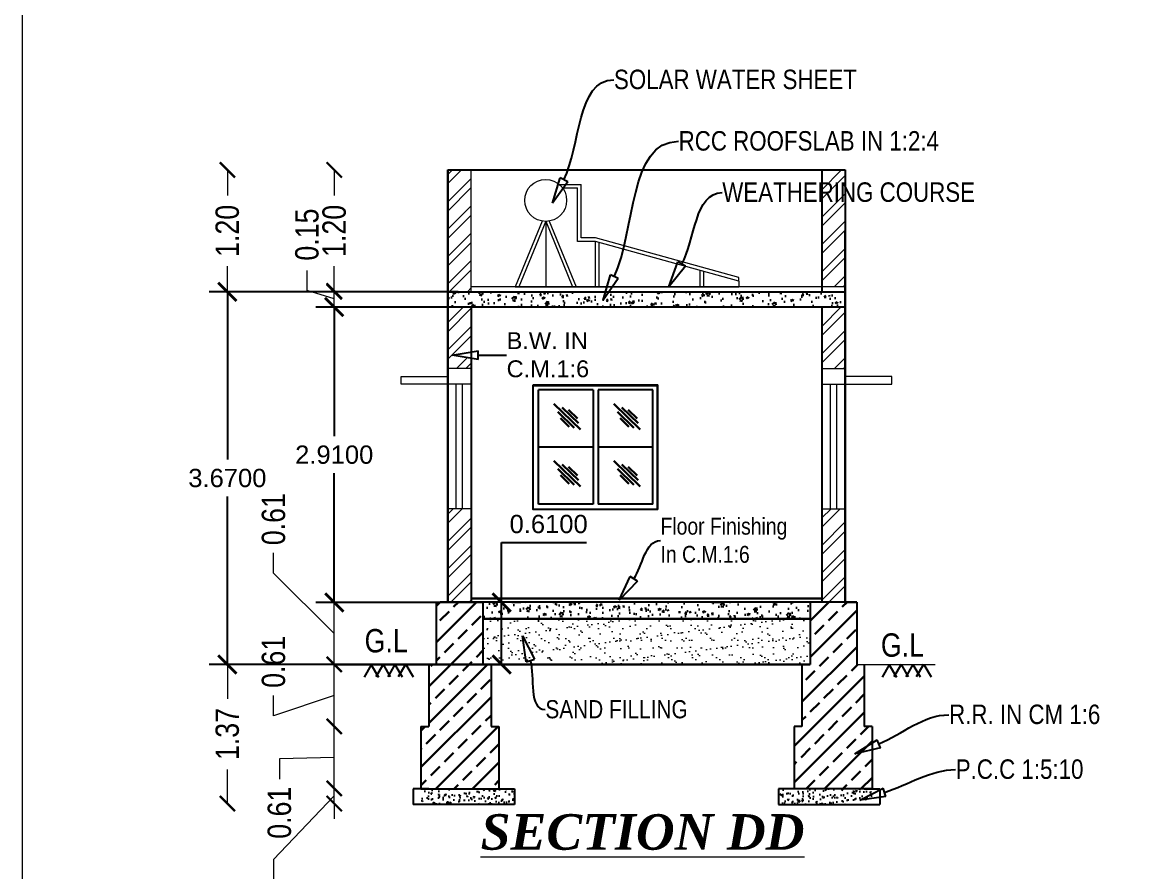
# Model space of a CAD drawing. Header units: metres. Extents: x -1559856 to -1559563, y 43807 to 43972.
# Drawn here: x -1559740.27 to -1559729.29, y 43922.35 to 43930.72 of the extents above; entities that cross this region are included whole.
import ezdxf
from ezdxf import colors
from ezdxf.entities.mleader import LeaderData, LeaderLine
from ezdxf.math import Vec2, Vec3

# ---------------------------------------------------------------- set-up
doc = ezdxf.new("R2010")
doc.units = ezdxf.units.M
doc.header["$LTSCALE"] = 750
doc.header["$MEASUREMENT"] = 0
doc.header["$PDMODE"] = 35
doc.header["$PDSIZE"] = 50
doc.linetypes.add('DOT2', pattern=[0.125, 0, -0.125])
doc.layers.get('0').update_dxf_attribs({"lineweight": 5})
doc.layers.get('Defpoints').update_dxf_attribs({"lineweight": 0})
for name, color, linetype in [('BLK_4_FLR_0_REGULAR_ROOM_1', 117, 'Continuous'), ('BLK_4_FLR_0_ROOM_1_LIGHT_VENTILATION_1', 5, 'Continuous'), ('BLK_4_HT_OF_BLDG', 5, 'Continuous'), ('BLK_4_PLINTH_HEIGHT', 7, 'Continuous'), ('Joineries', 152, 'Continuous'), ('LANDSCAPE', 54, 'Continuous'), ('walls', 40, 'Continuous')]:
    doc.layers.add(name, color=color, linetype=linetype)
doc.layers.add('wall', color=7, linetype='Continuous', lineweight=30)
doc.layers.add('Windows', color=142, linetype='Continuous', lineweight=0)
doc.styles.add('GLOBAL INFRA 1', font='ARIALNB.TTF', dxfattribs={"height": 0.3})
doc.styles.add('K', font='swissc.ttf', dxfattribs={"height": 0.25})
doc.styles.add('mani', font='swissc.ttf', dxfattribs={"height": 0.23})
doc.styles.get("Standard").update_dxf_attribs({"font": 'arial.ttf'})
doc.styles.add('sty', font='swissc.ttf', dxfattribs={"height": 10})
doc.dimstyles.new('Civil Mt', dxfattribs={"dimtxt": 0.23, "dimasz": 0.15, "dimexe": 0, "dimexo": 0, "dimgap": 0.1, "dimtad": 0, "dimzin": 0, "dimdsep": 46, "dimtxsty": 'mani', "dimblk": 'ARCHTICK', "dimcen": 0, "dimse1": 1, "dimse2": 1, "dimclrd": 253, "dimclrt": 7, "dimadec": 0, "dimazin": 3, "dimtfac": 1, "dimtofl": 0, "dimtmove": 1, "dimatfit": 3, "dimfxl": 0, "dimfrac": 2, "dimtolj": 1, "dimtzin": 0, "dimlwd": 13, "dimarcsym": 0})
doc.dimstyles.get("Standard").update_dxf_attribs({"dimtxt": 0.18, "dimasz": 0.18, "dimexe": 0.18, "dimexo": 0.0625, "dimgap": 0.09, "dimtad": 1, "dimtih": 1, "dimtoh": 1, "dimdec": 4, "dimzin": 0, "dimdsep": 46, "dimtxsty": 'Standard', "dimblk": 'ARCHTICK', "dimcen": 0.09, "dimadec": 0, "dimazin": 0, "dimtfac": 1, "dimtdec": 4, "dimtofl": 0, "dimtmove": 0, "dimatfit": 3, "dimldrblk": 'ARCHTICK', "dimfxl": 0, "dimtolj": 1, "dimtzin": 0, "dimarcsym": 0})
doc.dimstyles.new('STANDARD$0', dxfattribs={"dimtxt": 7, "dimasz": 3, "dimexe": 3, "dimexo": 1, "dimgap": 1.5, "dimtad": 1, "dimdec": 1, "dimzin": 1, "dimdsep": 46, "dimlunit": 4, "dimtxsty": 'Standard', "dimblk": 'OBLIQUE', "dimcen": 0.09375, "dimdle": 1, "dimclrd": 8, "dimclre": 8, "dimclrt": 7, "dimadec": 1, "dimazin": 0, "dimtfac": 1, "dimtdec": 1, "dimtix": 1, "dimtmove": 2, "dimatfit": 3, "dimldrblk": 'ARCHTICK', "dimfxl": 0, "dimfrac": 2, "dimtolj": 1, "dimtzin": 0, "dimarcsym": 0})

# ---------------------------------------------------------------- blocks, each defined once
blk = doc.blocks.new('_ClosedBlank')
at = {"color": 0, "linetype": 'ByBlock', "lineweight": -2}
for p, q in [((-1, 0.167), (0, 0)), ((-1, 0.167), (-1, -0.167)), ((0, 0), (-1, -0.167))]:
    blk.add_line(p, q, dxfattribs=at)
blk = doc.blocks.new('_ArchTick')
at = {"color": 0, "linetype": 'ByBlock', "const_width": 0.15}
blk.add_lwpolyline([(-0.5, -0.5), (0.5, 0.5)], dxfattribs=at)
blk = doc.blocks.new('*D436')
at = {"color": 253, "lineweight": 13}
for p, q in [((-1559737.199, 43923.175), (-1559737.199, 43923.785)), ((-1559737.199, 43923.48), (-1559737.738, 43923.467)), ((-1559737.738, 43923.467), (-1559737.738, 43923.267))]:
    blk.add_line(p, q, dxfattribs=at)
at = {"layer": 'Defpoints', "color": 0}
for p in [(-1559737.199, 43923.785), (-1559736.186, 43923.785, 4.899), (-1559736.186, 43923.175, 4.899)]:
    blk.add_point(p, dxfattribs=at)
at = {"color": 253, "lineweight": 13, "xscale": 0.15, "yscale": 0.15, "zscale": 0.15}
for p, rotation in [((-1559737.199, 43923.785), 90), ((-1559737.199, 43923.175), 270)]:
    blk.add_blockref('_ArchTick', p, dxfattribs=dict(at, rotation=rotation))
at = {"color": 7, "insert": (-1559737.738, 43922.935), "char_height": 0.23, "attachment_point": 5, "rotation": 90, "style": 'mani'}
blk.add_mtext('\\A1;0.61', dxfattribs=at)
blk = doc.blocks.new('*D437')
at = {"layer": 'BLK_4_FLR_0_REGULAR_ROOM_1', "color": 0, "lineweight": -2}
for p, q in [((-1559735.979, 43927.915), (-1559737.379, 43927.915)), ((-1559735.979, 43925.005), (-1559737.379, 43925.005))]:
    blk.add_line(p, q, dxfattribs=at)
at = {"layer": 'BLK_4_FLR_0_REGULAR_ROOM_1', "lineweight": -2}
for p, q in [((-1559737.199, 43927.915), (-1559737.199, 43926.642)), ((-1559737.199, 43925.005), (-1559737.199, 43926.278))]:
    blk.add_line(p, q, dxfattribs=at)
at = {"layer": 'Defpoints', "color": 0}
for p in [(-1559737.199, 43927.915), (-1559735.916, 43927.915, 0.194), (-1559735.916, 43925.005, 0.194)]:
    blk.add_point(p, dxfattribs=at)
at = {"layer": 'BLK_4_FLR_0_REGULAR_ROOM_1', "lineweight": -2, "xscale": 0.18, "yscale": 0.18, "zscale": 0.18}
for p, rotation in [((-1559737.199, 43927.915), 90), ((-1559737.199, 43925.005), 270)]:
    blk.add_blockref('_ArchTick', p, dxfattribs=dict(at, rotation=rotation))
at = {"layer": 'BLK_4_FLR_0_REGULAR_ROOM_1', "color": 0, "insert": (-1559737.199, 43926.46), "char_height": 0.18, "attachment_point": 5}
blk.add_mtext('\\A1;2.9100', dxfattribs=at)
blk = doc.blocks.new('*D438')
at = {"color": 253, "lineweight": 13}
for p, q in [((-1559737.199, 43923.175), (-1559737.199, 43923.325)), ((-1559737.199, 43923.025), (-1559737.199, 43923.175)), ((-1559737.199, 43923.1), (-1559737.796, 43922.475)), ((-1559737.199, 43923.025), (-1559737.199, 43922.875)), ((-1559737.796, 43922.475), (-1559737.796, 43922.275))]:
    blk.add_line(p, q, dxfattribs=at)
at = {"layer": 'Defpoints', "color": 0}
for p in [(-1559737.199, 43923.175), (-1559736.301, 43923.175, 4.899), (-1559736.301, 43923.025, 4.899)]:
    blk.add_point(p, dxfattribs=at)
at = {"color": 253, "lineweight": 13, "xscale": 0.15, "yscale": 0.15, "zscale": 0.15}
for p, rotation in [((-1559737.199, 43923.175), 270), ((-1559737.199, 43923.025), 90)]:
    blk.add_blockref('_ArchTick', p, dxfattribs=dict(at, rotation=rotation))
at = {"color": 7, "insert": (-1559737.796, 43921.923), "char_height": 0.23, "attachment_point": 5, "rotation": 90, "style": 'mani'}
blk.add_mtext('\\A1;0.15', dxfattribs=at)
blk = doc.blocks.new('*D439')
at = {"color": 253, "lineweight": 13}
for p, q in [((-1559737.199, 43923.785), (-1559737.199, 43924.395)), ((-1559737.199, 43924.09), (-1559737.796, 43923.889)), ((-1559737.796, 43923.889), (-1559737.796, 43924.089))]:
    blk.add_line(p, q, dxfattribs=at)
at = {"layer": 'Defpoints', "color": 0}
for p in [(-1559737.199, 43924.395), (-1559736.106, 43924.395, 4.899), (-1559736.106, 43923.785, 4.899)]:
    blk.add_point(p, dxfattribs=at)
at = {"color": 253, "lineweight": 13, "xscale": 0.15, "yscale": 0.15, "zscale": 0.15}
for p, rotation in [((-1559737.199, 43924.395), 90), ((-1559737.199, 43923.785), 270)]:
    blk.add_blockref('_ArchTick', p, dxfattribs=dict(at, rotation=rotation))
at = {"color": 7, "insert": (-1559737.796, 43924.421), "char_height": 0.23, "attachment_point": 5, "rotation": 90, "style": 'mani'}
blk.add_mtext('\\A1;0.61', dxfattribs=at)
blk = doc.blocks.new('*D440')
at = {"color": 253, "lineweight": 13}
for p, q in [((-1559737.796, 43925.295), (-1559737.796, 43925.495)), ((-1559737.199, 43924.7), (-1559737.796, 43925.295)), ((-1559737.199, 43924.395), (-1559737.199, 43925.005))]:
    blk.add_line(p, q, dxfattribs=at)
at = {"layer": 'Defpoints', "color": 0}
for p in [(-1559737.199, 43925.005), (-1559736.031, 43925.005, 4.899), (-1559736.031, 43924.395, 4.899)]:
    blk.add_point(p, dxfattribs=at)
at = {"color": 253, "lineweight": 13, "xscale": 0.15, "yscale": 0.15, "zscale": 0.15}
for p, rotation in [((-1559737.199, 43925.005), 90), ((-1559737.199, 43924.395), 270)]:
    blk.add_blockref('_ArchTick', p, dxfattribs=dict(at, rotation=rotation))
at = {"color": 7, "insert": (-1559737.796, 43925.826), "char_height": 0.23, "attachment_point": 5, "rotation": 90, "style": 'mani'}
blk.add_mtext('\\A1;0.61', dxfattribs=at)
blk = doc.blocks.new('*D441')
at = {"layer": 'BLK_4_HT_OF_BLDG', "color": 0, "lineweight": -2}
for p, q in [((-1559735.979, 43928.065), (-1559738.431, 43928.065)), ((-1559738.251, 43928.065), (-1559738.251, 43926.412)), ((-1559738.251, 43924.395), (-1559738.251, 43926.048)), ((-1559735.979, 43924.395), (-1559738.431, 43924.395))]:
    blk.add_line(p, q, dxfattribs=at)
at = {"layer": 'Defpoints', "color": 0}
for p in [(-1559735.916, 43928.065, 0.194), (-1559738.251, 43924.395), (-1559735.916, 43924.395, 0.194)]:
    blk.add_point(p, dxfattribs=at)
at = {"layer": 'BLK_4_HT_OF_BLDG', "color": 0, "lineweight": -2, "xscale": 0.18, "yscale": 0.18, "zscale": 0.18}
for p, rotation in [((-1559738.251, 43928.065), 90), ((-1559738.251, 43924.395), 270)]:
    blk.add_blockref('_ArchTick', p, dxfattribs=dict(at, rotation=rotation))
at = {"layer": 'BLK_4_HT_OF_BLDG', "color": 0, "insert": (-1559738.251, 43926.23), "char_height": 0.18, "attachment_point": 5}
blk.add_mtext('\\A1;3.6700', dxfattribs=at)
blk = doc.blocks.new('*D442')
at = {"color": 253, "lineweight": 13}
for p, q in [((-1559738.251, 43924.395), (-1559738.251, 43924.058)), ((-1559738.251, 43923.025), (-1559738.251, 43923.362))]:
    blk.add_line(p, q, dxfattribs=at)
at = {"layer": 'Defpoints', "color": 0}
for p in [(-1559736.204, 43924.395, 0.194), (-1559738.251, 43923.025), (-1559736.204, 43923.025, 0.194)]:
    blk.add_point(p, dxfattribs=at)
at = {"color": 253, "lineweight": 13, "xscale": 0.15, "yscale": 0.15, "zscale": 0.15}
for p, rotation in [((-1559738.251, 43924.395), 90), ((-1559738.251, 43923.025), 270)]:
    blk.add_blockref('_ArchTick', p, dxfattribs=dict(at, rotation=rotation))
at = {"color": 7, "insert": (-1559738.251, 43923.71), "char_height": 0.23, "attachment_point": 5, "rotation": 90, "style": 'mani'}
blk.add_mtext('\\A1;1.37', dxfattribs=at)
blk = doc.blocks.new('A$C25B41E73')
at = {"color": 18, "ltscale": 0.05}
for p, q in [((1.22, 2.811), (1.815, 2.811)), ((1.815, 1.348), (1.815, 2.811)), ((1.307, 2.718), (1.715, 2.718)), ((1.715, 1.248), (1.715, 2.718)), ((0.742, 1.8), (0, 0)), ((0.842, 1.8), (0.1, 0)), ((0.842, 1.8), (0.842, 0)), ((0.842, 1.8), (1.584, 0)), ((0.942, 1.8), (1.684, 0)), ((2.21, 1.248), (1.715, 1.248)), ((2.21, 1.348), (1.815, 1.348)), ((6.16, 0.25), (2.21, 1.348)), ((2.21, 0), (2.21, 1.248)), ((6.16, 0.15), (2.21, 1.248)), ((2.31, 0), (2.31, 1.22)), ((5.096, 0), (5.096, 0.446)), ((5.196, 0), (5.196, 0.418)), ((0, 0), (6.16, 0)), ((6.16, 0.15), (6.16, 0.25)), ((6.16, 0.15), (6.16, 0))]:
    blk.add_line(p, q, dxfattribs=at)
blk.add_circle((0.842, 2.376), 0.577, dxfattribs=at)
blk = doc.blocks.new('*D443')
at = {"layer": 'Defpoints', "color": 0, "ltscale": 0.2}
for p in [(-1559737.199, 43928.073), (-1559736.081, 43928.073), (-1559736.081, 43927.919)]:
    blk.add_point(p, dxfattribs=at)
at = {"layer": 'Windows', "color": 253, "lineweight": 13, "ltscale": 0.2}
for p, q in [((-1559737.467, 43928.076), (-1559737.467, 43928.276)), ((-1559737.199, 43928.073), (-1559737.199, 43928.223)), ((-1559737.199, 43927.996), (-1559737.467, 43928.076)), ((-1559737.199, 43927.919), (-1559737.199, 43928.073)), ((-1559737.199, 43927.919), (-1559737.199, 43927.769))]:
    blk.add_line(p, q, dxfattribs=at)
at = {"layer": 'Windows', "color": 253, "lineweight": 13, "ltscale": 0.2, "xscale": 0.15, "yscale": 0.15, "zscale": 0.15}
for p, rotation in [((-1559737.199, 43928.073), 270), ((-1559737.199, 43927.919), 90)]:
    blk.add_blockref('_ArchTick', p, dxfattribs=dict(at, rotation=rotation))
at = {"layer": 'Windows', "color": 7, "ltscale": 0.2, "insert": (-1559737.467, 43928.628), "char_height": 0.23, "attachment_point": 5, "rotation": 90, "style": 'mani'}
blk.add_mtext('\\A1;0.15', dxfattribs=at)
blk = doc.blocks.new('*D444')
at = {"layer": 'Defpoints', "color": 0, "ltscale": 0.2}
for p in [(-1559737.199, 43929.265), (-1559735.851, 43929.265), (-1559735.851, 43928.065)]:
    blk.add_point(p, dxfattribs=at)
at = {"layer": 'Windows', "color": 253, "lineweight": 13, "ltscale": 0.2}
for p, q in [((-1559737.199, 43929.265), (-1559737.199, 43929.013)), ((-1559737.199, 43928.065), (-1559737.199, 43928.317))]:
    blk.add_line(p, q, dxfattribs=at)
at = {"layer": 'Windows', "color": 253, "lineweight": 13, "ltscale": 0.2, "xscale": 0.15, "yscale": 0.15, "zscale": 0.15}
for p, rotation in [((-1559737.199, 43929.265), 90), ((-1559737.199, 43928.065), 270)]:
    blk.add_blockref('_ArchTick', p, dxfattribs=dict(at, rotation=rotation))
at = {"layer": 'Windows', "color": 7, "ltscale": 0.2, "insert": (-1559737.199, 43928.665), "char_height": 0.23, "attachment_point": 5, "rotation": 90, "style": 'mani'}
blk.add_mtext('\\A1;1.20', dxfattribs=at)
blk = doc.blocks.new('*D445')
at = {"layer": 'Defpoints', "color": 0, "ltscale": 0.2}
for p in [(-1559738.251, 43929.265), (-1559735.851, 43929.265), (-1559735.851, 43928.065)]:
    blk.add_point(p, dxfattribs=at)
at = {"layer": 'Windows', "color": 253, "lineweight": 13, "ltscale": 0.2}
for p, q in [((-1559738.251, 43929.265), (-1559738.251, 43929.013)), ((-1559738.251, 43928.065), (-1559738.251, 43928.317))]:
    blk.add_line(p, q, dxfattribs=at)
at = {"layer": 'Windows', "color": 253, "lineweight": 13, "ltscale": 0.2, "xscale": 0.15, "yscale": 0.15, "zscale": 0.15}
for p, rotation in [((-1559738.251, 43929.265), 90), ((-1559738.251, 43928.065), 270)]:
    blk.add_blockref('_ArchTick', p, dxfattribs=dict(at, rotation=rotation))
at = {"layer": 'Windows', "color": 7, "ltscale": 0.2, "insert": (-1559738.251, 43928.665), "char_height": 0.23, "attachment_point": 5, "rotation": 90, "style": 'mani'}
blk.add_mtext('\\A1;1.20', dxfattribs=at)
blk = doc.blocks.new('*D452')
at = {"layer": 'BLK_4_PLINTH_HEIGHT', "color": 0, "lineweight": -2, "ltscale": 400}
for p, q in [((-1559735.552, 43925.005), (-1559735.552, 43925.595)), ((-1559735.552, 43925.595), (-1559734.715, 43925.595)), ((-1559735.552, 43924.395), (-1559735.552, 43925.005))]:
    blk.add_line(p, q, dxfattribs=at)
at = {"layer": 'BLK_4_PLINTH_HEIGHT', "color": 0, "linetype": 'DOT2', "lineweight": -2, "ltscale": 400}
for p, q in [((-1559733.386, 43925.005), (-1559735.732, 43925.005)), ((-1559733.386, 43924.395), (-1559735.732, 43924.395))]:
    blk.add_line(p, q, dxfattribs=at)
at = {"layer": 'Defpoints', "color": 0, "ltscale": 400}
for p in [(-1559735.552, 43925.005), (-1559733.324, 43925.005, 4.899), (-1559733.324, 43924.395, 4.899)]:
    blk.add_point(p, dxfattribs=at)
at = {"layer": 'BLK_4_PLINTH_HEIGHT', "color": 0, "lineweight": -2, "ltscale": 400, "xscale": 0.18, "yscale": 0.18, "zscale": 0.18}
for p, rotation in [((-1559735.552, 43925.005), 90), ((-1559735.552, 43924.395), 270)]:
    blk.add_blockref('_ArchTick', p, dxfattribs=dict(at, rotation=rotation))
at = {"layer": 'BLK_4_PLINTH_HEIGHT', "color": 0, "ltscale": 400, "insert": (-1559735.089, 43925.777), "char_height": 0.18, "attachment_point": 5}
blk.add_mtext('\\A1;0.6100', dxfattribs=at)

msp = doc.modelspace()

# ---------------------------------------------------------------- hatches: boundary and pattern name
h = msp.add_hatch()
h.set_pattern_fill('ANSI32', scale=0.02, style=0)
h.set_pattern_definition([(45, (-1548445.33981, 44021.22186), (-0.1347038418, 0.1347038418), []), (45, (-1548445.25, 44021.22186), (-0.1347038418, 0.1347038418), [])])
h.paths.add_polyline_path([(-1559735.85089, 43929.26507), (-1559736.08089, 43929.26507), (-1559736.08089, 43928.06507), (-1559735.85089, 43928.06507)])
h = msp.add_hatch()
h.set_pattern_fill('ANSI32', scale=0.02, style=0)
h.set_pattern_definition([(45, (-1548305.73342, 43774.92603), (-0.1347038418, 0.1347038418), []), (45, (-1548305.64362, 43774.92603), (-0.1347038418, 0.1347038418), [])])
h.paths.add_polyline_path([(-1559735.85089, 43925.92858), (-1559736.08089, 43925.92858), (-1559736.08089, 43925.00858), (-1559735.85089, 43925.00858)])
h.paths.add_polyline_path([(-1559735.85089, 43927.91507), (-1559736.08089, 43927.91507), (-1559736.08089, 43927.3096), (-1559735.85089, 43927.3096), (-1559735.85089, 43927.41039), (-1559736.0395, 43927.44182), (-1559735.85089, 43927.47326)])
h.paths.add_polyline_path([(-1559730.0313, 43929.21507), (-1559729.98089, 43929.21507), (-1559729.98089, 43929.22507)])
h = msp.add_hatch()
h.set_pattern_fill('ANSI32', scale=0.02, style=0)
h.set_pattern_definition([(45, (-1549995.91623, 43832.71325), (-0.134703842, 0.134703842), []), (45, (-1549995.82643, 43832.71325), (-0.134703842, 0.134703842), [])])
h.paths.add_polyline_path([(-1559732.17089, 43929.26507), (-1559732.40089, 43929.26507), (-1559732.40089, 43928.11507), (-1559732.17089, 43928.11507)])
h.paths.add_polyline_path([(-1559732.17089, 43927.91507), (-1559732.40089, 43927.91507), (-1559732.40089, 43927.30953), (-1559732.17089, 43927.30953)])
h.paths.add_polyline_path([(-1559732.17089, 43925.92851), (-1559732.40089, 43925.92851), (-1559732.40089, 43925.00858), (-1559732.17089, 43925.00858)])
h.paths.add_polyline_path([(-1559733.4314, 43928.83784), (-1559731.05262, 43928.83784), (-1559731.05262, 43929.23922), (-1559733.4314, 43929.23922)], flags=9)
h = msp.add_hatch()
h.set_pattern_fill('AR-SAND', scale=0.003, style=0)
h.set_pattern_definition([(37.5, (-1547813.88298, 43481.60152), (-0.0048000939, 0.1468239712), [0, -0.115824, 0, -0.12954, 0, -0.123825]), (7.5, (-1547813.88298, 43481.60152), (0.134856985, 0.2150475302), [0, -0.062484, 0, -0.104394, 0, -0.040005]), (327.5, (-1547813.97671, 43481.60152), (0.2372977111, 0.0004311554), [0, -0.0381, 0, -0.13716, 0, -0.17907]), (317.5, (-1547813.9767, 43481.60152), (0.2290669357, 0.066878797), [0, -0.01905, 0, -0.089916, 0, -0.10287])])
h.paths.add_polyline_path([(-1559732.51619, 43924.39524), (-1559732.51619, 43924.8433), (-1559735.73559, 43924.8433), (-1559735.73559, 43924.39545)])
at = {"layer": 'LANDSCAPE'}
h = msp.add_hatch(dxfattribs=at)
h.set_pattern_fill('AR-CONC', scale=0.000766667, style=0)
h.set_pattern_definition([(50, (-1559750.43559, 43894.2441), (0.1396749, -0.01221997), [0.014605, -0.160655]), (355, (-1559750.43559, 43894.2441), (-0.0270195, 0.14647676), [0.011684, -0.128524]), (100.451, (-1559750.42395, 43894.24309), (0.1126559, 0.1342561), [0.01241233, -0.13653566]), (46.1842, (-1559750.43559, 43894.28305), (0.2078273, -0.03223245), [0.0219075, -0.2409825]), (96.6356, (-1559750.41827, 43894.28037), (0.1820099, 0.1896929), [0.0186185, -0.2048035]), (351.184, (-1559750.43559, 43894.28305), (0.1820102, 0.1896926), [0.017526, -0.192786]), (21, (-1559750.41611, 43894.27332), (0.11623807, -0.07840356), [0.014605, -0.160655]), (326, (-1559750.41611, 43894.27332), (0.04738155, 0.1412108), [0.011684, -0.128524]), (71.4514, (-1559750.40643, 43894.26678), (0.1636193, 0.0628075), [0.01241233, -0.13653566]), (37.5, (-1559750.43559, 43894.244105), (0.00236793, 0.06482553), [0, -0.12696613, 0, -0.13047133, 0, -0.12901083]), (7.5, (-1559750.43559, 43894.244105), (0.0512284, 0.0768051), [0, -0.07438813, 0, -0.12404513, 0, -0.04917017]), (327.5, (-1559750.479013, 43894.244105), (0.10395279, -0.00439204), [0, -0.04868333, 0, -0.151892, 0, -0.201549]), (317.5, (-1559750.49849, 43894.244105), (0.1135657, 0.01949364), [0, -0.06328833, 0, -0.10087186, 0, -0.143129])])
h.paths.add_polyline_path([(-1559735.42622, 43923.17048), (-1559735.57955, 43923.17048), (-1559736.19289, 43923.17048), (-1559736.34622, 43923.17048), (-1559736.34622, 43923.01715), (-1559735.42622, 43923.01715)])
h = msp.add_hatch(dxfattribs=at)
h.set_pattern_fill('AR-CONC', scale=0.000766667, style=0)
h.set_pattern_definition([(50, (-1559750.92159, 43894.2441), (0.1396749, -0.01221997), [0.014605, -0.160655]), (355, (-1559750.92159, 43894.2441), (-0.0270195, 0.14647676), [0.011684, -0.128524]), (100.451, (-1559750.90995, 43894.24309), (0.1126559, 0.1342561), [0.01241233, -0.13653566]), (46.1842, (-1559750.92159, 43894.28305), (0.2078273, -0.03223245), [0.0219075, -0.2409825]), (96.6356, (-1559750.90427, 43894.28037), (0.1820099, 0.1896929), [0.0186185, -0.2048035]), (351.184, (-1559750.92159, 43894.28305), (0.1820102, 0.1896926), [0.017526, -0.192786]), (21, (-1559750.90211, 43894.27332), (0.11623807, -0.07840356), [0.014605, -0.160655]), (326, (-1559750.90211, 43894.27332), (0.04738155, 0.1412108), [0.011684, -0.128524]), (71.4514, (-1559750.89243, 43894.26678), (0.1636193, 0.0628075), [0.01241233, -0.13653566]), (37.5, (-1559750.92159, 43894.244105), (0.00236793, 0.06482553), [0, -0.12696613, 0, -0.13047133, 0, -0.12901083]), (7.5, (-1559750.92159, 43894.244105), (0.0512284, 0.0768051), [0, -0.07438813, 0, -0.12404513, 0, -0.04917017]), (327.5, (-1559750.965013, 43894.244105), (0.10395279, -0.00439204), [0, -0.04868333, 0, -0.151892, 0, -0.201549]), (317.5, (-1559750.98449, 43894.244105), (0.1135657, 0.01949364), [0, -0.06328833, 0, -0.10087186, 0, -0.143129])])
h.paths.add_polyline_path([(-1559732.82556, 43923.17048), (-1559732.67223, 43923.17048), (-1559732.05889, 43923.17048), (-1559731.90556, 43923.17048), (-1559731.90556, 43923.01715), (-1559732.82556, 43923.01715)])
at = {"layer": 'wall', "ltscale": 0.25}
h = msp.add_hatch(dxfattribs=at)
h.set_pattern_fill('AR-CONC', scale=0.0012, style=0)
h.set_pattern_definition([(50, (-1548445.33981, 44021.22186), (0.2186216028, -0.0191269026), [0.02286, -0.25146]), (355, (-1548445.33981, 44021.22186), (-0.0422921057, 0.2292682143), [0.018288, -0.201168701]), (100.4514447, (-1548445.3216, 44021.22027), (0.1763294965, 0.2101413023), [0.0194280106, -0.2137082935]), (46.1842, (-1548445.3398, 44021.28282), (0.325294849, -0.0504507935), [0.03429, -0.37719]), (96.6355576, (-1548445.3127, 44021.27862), (0.284884961, 0.2969113495), [0.029142028, -0.32056273]), (351.184151, (-1548445.3398, 44021.28282), (0.284884961, 0.29691135), [0.02743196, -0.301751678]), (21, (-1548445.30933, 44021.26758), (0.1819372695, -0.1227182378), [0.02286, -0.25146]), (326, (-1548445.30933, 44021.26758), (0.074162434, 0.2210255593), [0.018288, -0.201168]), (71.451445, (-1548445.29417, 44021.25736), (0.256099703, 0.0983073227), [0.0194280106, -0.213707925]), (37.5, (-1548445.33981, 44021.221865), (0.0037063239, 0.10146604665), [0, -0.1987296, 0, -0.204216, 0, -0.20193]), (7.5, (-1548445.33981, 44021.22186), (0.080183595, 0.1202166898), [0, -0.1164336, 0, -0.1941576, 0, -0.076962]), (327.5, (-1548445.40778, 44021.221865), (0.1627087142, -0.0068744928), [0, -0.0762, 0, -0.237744, 0, -0.315468]), (317.5, (-1548445.43826, 44021.22186), (0.1777550177, 0.0305117892), [0, -0.09906, 0, -0.1578864, 0, -0.224028])])
h.paths.add_polyline_path([(-1559732.17089, 43927.91507), (-1559732.17089, 43928.06507), (-1559732.30531, 43928.06507), (-1559732.36268, 43927.98262), (-1559732.33918, 43928.06507), (-1559736.08089, 43928.06507), (-1559736.08089, 43927.91507)])
h = msp.add_hatch(dxfattribs=at)
h.set_pattern_fill('ANSI33', scale=0.04, style=0)
h.set_pattern_definition([(45, (-1546348.6627, 42642.7153), (-0.1796051224, 0.1796051224), []), (45, (-1546348.4831, 42642.7153), (-0.1796051224, 0.1796051224), [0.127, -0.0635])])
h.paths.add_polyline_path([(-1559736.26955, 43923.78382), (-1559736.34622, 43923.78382), (-1559736.34622, 43923.17048), (-1559735.57955, 43923.17048), (-1559735.57955, 43923.78382), (-1559735.65622, 43923.78382), (-1559735.65622, 43924.39518), (-1559735.73559, 43924.39518), (-1559735.73559, 43925.00851), (-1559736.19559, 43925.00851), (-1559736.19559, 43924.39518), (-1559736.26955, 43924.39518)])
h = msp.add_hatch(dxfattribs=at)
h.set_pattern_fill('AR-CONC', scale=0.0012, style=0)
h.set_pattern_definition([(50, (-1547813.88298, 43481.60152), (0.2186216028, -0.0191269026), [0.02286, -0.25146]), (355, (-1547813.88298, 43481.60152), (-0.0422921057, 0.2292682143), [0.018288, -0.201168701]), (100.4514447, (-1547813.86476, 43481.59992), (0.1763294965, 0.2101413023), [0.0194280106, -0.2137082935]), (46.1842, (-1547813.88298, 43481.66248), (0.325294849, -0.0504507935), [0.03429, -0.37719]), (96.6355576, (-1547813.85587, 43481.65827), (0.284884961, 0.2969113495), [0.029142028, -0.32056273]), (351.1841512, (-1547813.88298, 43481.66248), (0.284884961, 0.2969113495), [0.0274319605, -0.301751678]), (21, (-1547813.8525, 43481.64724), (0.1819372695, -0.1227182378), [0.02286, -0.25146]), (326, (-1547813.8525, 43481.64724), (0.074162434, 0.2210255593), [0.018288, -0.201168]), (71.451445, (-1547813.83734, 43481.637), (0.256099703, 0.0983073227), [0.0194280106, -0.213707925]), (37.5, (-1547813.88298, 43481.601516), (0.0037063239, 0.10146604665), [0, -0.1987296, 0, -0.204216, 0, -0.20193]), (7.5, (-1547813.88298, 43481.60152), (0.080183595, 0.1202166898), [0, -0.1164336, 0, -0.1941576, 0, -0.076962]), (327.5, (-1547813.95095, 43481.60152), (0.1627087142, -0.0068744928), [0, -0.0762, 0, -0.237744, 0, -0.315468]), (317.5, (-1547813.98143, 43481.60152), (0.1777550177, 0.0305117892), [0, -0.09906, 0, -0.1578864, 0, -0.224028])])
h.paths.add_polyline_path([(-1559732.51619, 43924.8433), (-1559732.51619, 43925.00785), (-1559735.73559, 43925.00785), (-1559735.73559, 43924.8433)])
h = msp.add_hatch(dxfattribs=at)
h.set_pattern_fill('ANSI33', scale=0.04, style=0)
h.set_pattern_definition([(45, (-1546349.1487, 42642.7153), (-0.1796051224, 0.1796051224), []), (45, (-1546348.9691, 42642.7153), (-0.1796051224, 0.1796051224), [0.127, -0.0635])])
h.paths.add_polyline_path([(-1559731.98223, 43923.78382), (-1559731.90556, 43923.78382), (-1559731.90556, 43923.17048), (-1559732.67223, 43923.17048), (-1559732.67223, 43923.78382), (-1559732.59556, 43923.78382), (-1559732.59556, 43924.39518), (-1559732.51619, 43924.39518), (-1559732.51619, 43925.00851), (-1559732.05619, 43925.00851), (-1559732.05619, 43924.39518), (-1559731.98223, 43924.39518)])

# ---------------------------------------------------------------- linework, layer by layer
at = {"color": 7, "ltscale": 0.2}
for p, q in [((-1559735.85089, 43927.3096), (-1559736.08089, 43927.3096)), ((-1559732.40089, 43927.30953), (-1559732.17089, 43927.30953)), ((-1559736.54089, 43927.23191), (-1559736.08089, 43927.23191)), ((-1559736.54089, 43927.15524), (-1559736.54089, 43927.23191)), ((-1559731.71089, 43927.23184), (-1559732.17089, 43927.23184)), ((-1559731.71089, 43927.15518), (-1559731.71089, 43927.23184)), ((-1559736.08089, 43927.15524), (-1559736.54089, 43927.15524)), ((-1559735.85089, 43927.15524), (-1559736.08089, 43927.15524)), ((-1559735.99998, 43925.92858), (-1559735.99998, 43927.15524)), ((-1559735.93738, 43925.92858), (-1559735.93738, 43927.15524)), ((-1559732.40089, 43927.15518), (-1559732.17089, 43927.15518)), ((-1559732.3144, 43925.92851), (-1559732.3144, 43927.15518)), ((-1559732.2518, 43925.92851), (-1559732.2518, 43927.15518)), ((-1559732.17089, 43927.15518), (-1559731.71089, 43927.15518)), ((-1559735.85089, 43925.92858), (-1559736.08089, 43925.92858)), ((-1559732.40089, 43925.92851), (-1559732.17089, 43925.92851))]:
    msp.add_line(p, q, dxfattribs=at)
at = {"color": 7, "ltscale": 0.2, "elevation": -138700.08236}
msp.add_lwpolyline([(-1559740.26906, 43906.23501), (-1559729.05951, 43906.23501), (-1559729.05951, 43935.32041), (-1559740.26906, 43935.32041)], close=True, dxfattribs=at)
at = {"layer": 'BLK_4_FLR_0_ROOM_1_LIGHT_VENTILATION_1', "color": 4}
msp.add_lwpolyline([(-1559735.2398, 43927.14235), (-1559734.0198, 43927.14235), (-1559734.0198, 43925.92235), (-1559735.2398, 43925.92235)], close=True, dxfattribs=at)
msp.add_lwpolyline([(-1559735.2398, 43927.14235), (-1559734.0198, 43927.14235), (-1559734.0198, 43925.92235), (-1559735.2398, 43925.92235)], close=True, dxfattribs=at)
msp.add_lwpolyline([(-1559735.2398, 43927.14235), (-1559734.0198, 43927.14235), (-1559734.0198, 43925.92235), (-1559735.2398, 43925.92235)], close=True, dxfattribs=at)
at = {"layer": 'Joineries', "color": 7}
for p, q in [((-1559735.2398, 43925.92235), (-1559735.2398, 43927.14902)), ((-1559735.2398, 43927.14902), (-1559734.01313, 43927.14902)), ((-1559734.65202, 43927.09791), (-1559735.18869, 43927.09791)), ((-1559735.18869, 43925.97346), (-1559735.18869, 43927.09791)), ((-1559734.65202, 43927.09791), (-1559734.65202, 43925.97346)), ((-1559734.06424, 43927.09791), (-1559734.60091, 43927.09791)), ((-1559734.60091, 43927.09791), (-1559734.60091, 43925.97346)), ((-1559734.06424, 43925.97346), (-1559734.06424, 43927.09791)), ((-1559734.01313, 43925.92235), (-1559734.01313, 43927.14902)), ((-1559734.65202, 43926.53569), (-1559735.18869, 43926.53569)), ((-1559734.06424, 43926.53569), (-1559734.60091, 43926.53569)), ((-1559734.01313, 43925.92235), (-1559735.2398, 43925.92235)), ((-1559734.65202, 43925.97346), (-1559735.18869, 43925.97346)), ((-1559734.06424, 43925.97346), (-1559734.60091, 43925.97346))]:
    msp.add_line(p, q, dxfattribs=at)
at = {"layer": 'LANDSCAPE', "color": 7}
for p, q in [((-1559736.19559, 43925.00851), (-1559736.19559, 43924.39518)), ((-1559735.73559, 43925.00851), (-1559735.73559, 43924.39518)), ((-1559732.51619, 43925.00851), (-1559732.51619, 43924.39518)), ((-1559732.05619, 43925.00858), (-1559732.05619, 43924.39509)), ((-1559736.83483, 43924.39185), (-1559736.90568, 43924.26913)), ((-1559736.83483, 43924.39185), (-1559736.76397, 43924.26913)), ((-1559736.7192, 43924.39525), (-1559736.79005, 43924.27252)), ((-1559736.7192, 43924.39525), (-1559736.64834, 43924.27252)), ((-1559736.60181, 43924.39525), (-1559736.67267, 43924.27252)), ((-1559736.60181, 43924.39525), (-1559736.53096, 43924.27252)), ((-1559736.49839, 43924.39525), (-1559736.56924, 43924.27252)), ((-1559736.49472, 43924.39525), (-1559736.42386, 43924.27252)), ((-1559736.26955, 43924.39518), (-1559736.26955, 43923.78382)), ((-1559735.6297, 43924.39518), (-1559735.73559, 43924.39518)), ((-1559735.65622, 43924.39518), (-1559735.65622, 43923.78382)), ((-1559732.62208, 43924.39518), (-1559732.51619, 43924.39518)), ((-1559732.59556, 43924.39518), (-1559732.59556, 43923.78382)), ((-1559731.98223, 43924.39518), (-1559731.98223, 43923.78382)), ((-1559731.73648, 43924.39185), (-1559731.80733, 43924.26913)), ((-1559731.73648, 43924.39185), (-1559731.66562, 43924.26913)), ((-1559731.62085, 43924.39525), (-1559731.6917, 43924.27252)), ((-1559731.62085, 43924.39525), (-1559731.54999, 43924.27252)), ((-1559731.50346, 43924.39525), (-1559731.57432, 43924.27252)), ((-1559731.50346, 43924.39525), (-1559731.43261, 43924.27252)), ((-1559731.40004, 43924.39525), (-1559731.47089, 43924.27252)), ((-1559731.39637, 43924.39525), (-1559731.32551, 43924.27252)), ((-1559736.34622, 43923.78382), (-1559736.34622, 43923.17048)), ((-1559736.34622, 43923.78382), (-1559736.26955, 43923.78382)), ((-1559735.65622, 43923.78382), (-1559735.57955, 43923.78382)), ((-1559735.57955, 43923.78382), (-1559735.57955, 43923.17048)), ((-1559732.67223, 43923.78382), (-1559732.67223, 43923.17048)), ((-1559732.59556, 43923.78382), (-1559732.67223, 43923.78382)), ((-1559731.90556, 43923.78382), (-1559731.98223, 43923.78382)), ((-1559731.90556, 43923.78382), (-1559731.90556, 43923.17048)), ((-1559736.42289, 43923.17048), (-1559736.42289, 43923.01715)), ((-1559736.26955, 43923.17048), (-1559736.42289, 43923.17048)), ((-1559736.34622, 43923.17048), (-1559735.42622, 43923.17048)), ((-1559735.42622, 43923.17048), (-1559735.42622, 43923.01715)), ((-1559732.82556, 43923.17048), (-1559732.82556, 43923.01715)), ((-1559731.90556, 43923.17048), (-1559732.82556, 43923.17048)), ((-1559731.98223, 43923.17048), (-1559731.82889, 43923.17048)), ((-1559731.82889, 43923.17048), (-1559731.82889, 43923.01715)), ((-1559735.42622, 43923.01715), (-1559736.42289, 43923.01715)), ((-1559732.82556, 43923.01715), (-1559731.82889, 43923.01715))]:
    msp.add_line(p, q, dxfattribs=at)
at = {"layer": 'wall', "color": 7, "ltscale": 0.25}
for p, q in [((-1559736.08089, 43925.00858), (-1559736.08089, 43929.26507)), ((-1559732.17089, 43925.00858), (-1559732.17089, 43928.65858))]:
    msp.add_line(p, q, dxfattribs=at)
at = {"layer": 'wall', "color": 7}
for p, q in [((-1559736.08089, 43928.07336), (-1559736.08089, 43925.00858)), ((-1559735.03666, 43926.96203), (-1559734.7759, 43926.70926)), ((-1559734.83878, 43926.72648), (-1559734.99805, 43926.88368)), ((-1559734.79506, 43926.77158), (-1559734.95715, 43926.92588)), ((-1559734.80454, 43926.81869), (-1559734.89345, 43926.9023)), ((-1559734.44888, 43926.96203), (-1559734.18812, 43926.70926)), ((-1559734.251, 43926.72648), (-1559734.41028, 43926.88368)), ((-1559734.20729, 43926.77158), (-1559734.36937, 43926.92588)), ((-1559734.21676, 43926.81869), (-1559734.30568, 43926.9023)), ((-1559734.88616, 43926.73449), (-1559734.9725, 43926.82076)), ((-1559734.29838, 43926.73449), (-1559734.38473, 43926.82076)), ((-1559735.03666, 43926.39981), (-1559734.7759, 43926.14704)), ((-1559734.83878, 43926.16426), (-1559734.99805, 43926.32146)), ((-1559734.79506, 43926.20936), (-1559734.95715, 43926.36366)), ((-1559734.80454, 43926.25647), (-1559734.89345, 43926.34008)), ((-1559734.44888, 43926.39981), (-1559734.18812, 43926.14704)), ((-1559734.251, 43926.16426), (-1559734.41028, 43926.32146)), ((-1559734.20729, 43926.20936), (-1559734.36937, 43926.36366)), ((-1559734.21676, 43926.25647), (-1559734.30568, 43926.34008)), ((-1559734.88616, 43926.17226), (-1559734.9725, 43926.25853)), ((-1559734.29838, 43926.17226), (-1559734.38473, 43926.25853)), ((-1559735.85089, 43925.04592), (-1559732.40089, 43925.04592)), ((-1559735.45086, 43925.00858), (-1559735.36186, 43925.00858)), ((-1559735.37089, 43925.00858), (-1559735.36186, 43925.00858)), ((-1559732.18086, 43925.00858), (-1559732.05619, 43925.00858)), ((-1559732.10089, 43925.00858), (-1559732.09186, 43925.00858)), ((-1559732.51619, 43924.84303), (-1559735.73559, 43924.84303)), ((-1559737.19864, 43924.39507), (-1559736.26955, 43924.39508)), ((-1559737.19864, 43924.39507), (-1559732.51619, 43924.39507)), ((-1559736.40559, 43924.3952), (-1559732.51619, 43924.39526))]:
    msp.add_line(p, q, dxfattribs=at)
at = {"layer": 'walls', "color": 7}
for p, q in [((-1559736.08089, 43929.26507, 4.89857), (-1559732.17089, 43929.26507, 4.89857)), ((-1559732.40089, 43929.265), (-1559732.40089, 43928.065)), ((-1559732.17089, 43929.26507), (-1559732.17089, 43927.30444)), ((-1559736.08089, 43928.06507, 4.89857), (-1559732.17089, 43928.06507, 4.89857)), ((-1559736.08089, 43927.91858), (-1559736.08089, 43927.30444)), ((-1559736.08089, 43927.91507, 4.89857), (-1559732.17089, 43927.91507, 4.89857)), ((-1559735.85089, 43927.91507), (-1559735.85089, 43925.00851)), ((-1559732.40089, 43927.915), (-1559732.40089, 43925.00851)), ((-1559736.08089, 43927.30444), (-1559736.08089, 43925.00851)), ((-1559732.17089, 43927.30444), (-1559732.17089, 43925.00851))]:
    msp.add_line(p, q, dxfattribs=at)
at = {"layer": 'walls', "color": 7, "ltscale": 0.25}
for p, q in [((-1559736.19559, 43925.00851), (-1559736.15668, 43925.00851)), ((-1559732.15248, 43925.00858), (-1559736.15661, 43925.00858)), ((-1559736.08089, 43925.00851), (-1559735.73559, 43925.00851))]:
    msp.add_line(p, q, dxfattribs=at)
at = {"layer": 'Windows', "color": 7, "ltscale": 0.2}
for p, q in [((-1559735.85089, 43928.06507), (-1559735.85089, 43929.26507)), ((-1559732.17089, 43928.11507, 4.51067), (-1559735.85089, 43928.11507, 4.51067)), ((-1559732.05619, 43924.39509), (-1559731.28456, 43924.39509))]:
    msp.add_line(p, q, dxfattribs=at)

# ---------------------------------------------------------------- block references
at = {"color": 7, "xscale": 0.3576959922245784, "yscale": 0.3576959922245784, "zscale": 0.3576959922245784}
msp.add_blockref('A$C25B41E73', (-1559735.41929, 43928.115, 4.51067), dxfattribs=at)

# ---------------------------------------------------------------- texts
at = {"color": 0, "style": 'K'}
for p in [(-1559736.90033, 43924.51395), (-1559731.81896, 43924.47139)]:
    msp.add_text('G.L', height=0.229872, dxfattribs=at).set_placement(p)
at = {"color": 7, "insert": (-1559732.57131, 43922.92084, 0.1944), "char_height": 0.35, "width": 6.8507282, "attachment_point": 3, "style": 'GLOBAL INFRA 1'}
msp.add_mtext('\\A1;{\\fTimes New Roman|b1|i1|c0|p18;\\LSECTION DD}', dxfattribs=at)

# ---------------------------------------------------------------- dimensions: what is measured, and where the dimension line sits
at = {"color": 7}
for base, p1, p2, picture, middle in [((-1559737.19864, 43925.00507), (-1559736.03129, 43924.39507, 4.89857), (-1559736.03129, 43925.00507, 4.89857), '*D440', (-1559737.79607, 43925.5946)), ((-1559737.19864, 43924.39507), (-1559736.10629, 43923.78507, 4.89857), (-1559736.10629, 43924.39507, 4.89857), '*D439', (-1559737.79607, 43924.18909)), ((-1559737.19864, 43923.78507), (-1559736.18629, 43923.17507, 4.89857), (-1559736.18629, 43923.78507, 4.89857), '*D436', (-1559737.73773, 43923.16666)), ((-1559737.19864, 43923.17507), (-1559736.30129, 43923.02507, 4.89857), (-1559736.30129, 43923.17507, 4.89857), '*D438', (-1559737.79607, 43922.17499))]:
    dim = msp.add_linear_dim(base=base, p1=p1, p2=p2, angle=90, dimstyle='Civil Mt', dxfattribs=at)
    dim.commit()
    dim.dimension.update_dxf_attribs({"geometry": picture, "text_midpoint": middle, "dimtype": 160})
dim = msp.add_aligned_dim(p1=(-1559736.2042, 43924.39507, 4.89857), p2=(-1559736.2042, 43923.02507, 4.89857), distance=-2.04686, dimstyle='Civil Mt', dxfattribs=at)
dim.commit()
dim.dimension.update_dxf_attribs({"geometry": '*D442', "text_midpoint": (-1559738.25106, 43923.71007, 4.70417)})
at = {"layer": 'BLK_4_FLR_0_REGULAR_ROOM_1', "color": 4}
dim = msp.add_linear_dim(base=(-1559737.19864, 43927.91507, 4.70417), p1=(-1559735.91629, 43925.00507, 4.89857), p2=(-1559735.91629, 43927.91507, 4.89857), angle=90, dimstyle='STANDARD$0', override={"dimtxt": 0.18, "dimasz": 0.18, "dimexe": 0.18, "dimexo": 0.0625, "dimgap": 0.09, "dimtih": 1, "dimtoh": 1, "dimdec": 4, "dimzin": 0, "dimlunit": 2, "dimpost": '', "dimblk": 'ArchTick', "dimcen": 0.09, "dimdle": 0, "dimclrd": 256, "dimclre": 0, "dimclrt": 0, "dimadec": 0, "dimtdec": 4, "dimtix": 0, "dimtofl": 0, "dimtmove": 0, "dimfrac": 0}, dxfattribs=at)
dim.commit()
dim.dimension.update_dxf_attribs({"geometry": '*D437', "text_midpoint": (-1559737.19864, 43926.46007, 4.70417)})
at = {"layer": 'BLK_4_HT_OF_BLDG'}
dim = msp.add_linear_dim(base=(-1559738.25106, 43924.39507, 4.70417), p1=(-1559735.91629, 43928.06507, 4.89857), p2=(-1559735.91629, 43924.39507, 4.89857), angle=90, dimstyle='STANDARD$0', override={"dimtxt": 0.18, "dimasz": 0.18, "dimexe": 0.18, "dimexo": 0.0625, "dimgap": 0.09, "dimtih": 1, "dimtoh": 1, "dimdec": 4, "dimzin": 0, "dimlunit": 2, "dimpost": '', "dimblk": 'ArchTick', "dimcen": 0.09, "dimdle": 0, "dimclrd": 0, "dimclre": 0, "dimclrt": 0, "dimadec": 0, "dimtdec": 4, "dimtix": 0, "dimtofl": 0, "dimtmove": 0, "dimfrac": 0}, dxfattribs=at)
dim.commit()
dim.dimension.update_dxf_attribs({"geometry": '*D441', "text_midpoint": (-1559738.25106, 43926.23007, 4.70417)})
at = {"layer": 'BLK_4_PLINTH_HEIGHT', "ltscale": 400}
dim = msp.add_linear_dim(base=(-1559735.55199, 43925.00507), p1=(-1559733.32389, 43924.39507, 4.89857), p2=(-1559733.32389, 43925.00507, 4.89857), angle=90, dimstyle='Standard', override={"dimfxl": 0}, dxfattribs=at)
dim.commit()
dim.dimension.update_dxf_attribs({"geometry": '*D452', "text_midpoint": (-1559735.08867, 43925.5946), "dimtype": 160})
at = {"layer": 'Windows', "color": 7, "ltscale": 0.2}
for p1, p2, distance, picture, middle in [((-1559735.85089, 43928.06507), (-1559735.85089, 43929.26507), 2.40017, '*D445', (-1559738.25106, 43928.66507)), ((-1559735.85089, 43928.06507), (-1559735.85089, 43929.26507), 1.34775, '*D444', (-1559737.19864, 43928.66507)), ((-1559736.08089, 43927.91858), (-1559736.08089, 43928.07336), 1.11775, '*D443', (-1559737.4667, 43928.37639))]:
    dim = msp.add_aligned_dim(p1=p1, p2=p2, distance=distance, dimstyle='Civil Mt', dxfattribs=at)
    dim.commit()
    dim.dimension.update_dxf_attribs({"geometry": picture, "text_midpoint": middle})

# ---------------------------------------------------------------- leaders
at = {"color": 7}
ml = msp.add_multileader_mtext('Standard', dxfattribs=at)
ml.set_content('{\\C256;\\c0;SOLAR WATER SHEET}', color=4, style='sty')
ml.set_leader_properties(color=18)
ml.set_arrow_properties(name='CLOSEDBLANK')
ml.build(insert=Vec2(0, 0))
ml.multileader.update_dxf_attribs({"leader_type": 2, "text_left_attachment_type": 2, "text_right_attachment_type": 2, "dogleg_length": 0.0092, "arrow_head_size": 0.25556})
ctx = ml.context
ctx.base_point, ctx.char_height, ctx.arrow_head_size, ctx.landing_gap_size, ctx.plane_origin = Vec3(-1559734.4476, 43930.15166, 4.51067), 0.1916667, 0.25556, 0.0016, Vec3(-1559735.72657, 43927.77603, 4.51067)
ctx.left_attachment, ctx.right_attachment = 2, 2
notes = []
notes.append((ctx, [(0, (1, 1, 0), (-1559734.4568, 43930.15166, 4.51067), (1, 0), 0.0092, [(0, [(-1559735.05242, 43928.93846, 4.51067)], 0, [])])]))
ctx.mtext.insert, ctx.mtext.flow_direction = Vec3(-1559734.446, 43930.2521, 4.51067), 5
ml = msp.add_multileader_mtext('Standard', dxfattribs=at)
ml.set_content('{\\C256;\\c0;RCC ROOFSLAB IN 1:2:4}', color=4, style='sty')
ml.set_leader_properties(color=18)
ml.set_arrow_properties(name='CLOSEDBLANK')
ml.build(insert=Vec2(0, 0))
ml.multileader.update_dxf_attribs({"leader_type": 2, "text_left_attachment_type": 2, "text_right_attachment_type": 2, "dogleg_length": 0.0092, "arrow_head_size": 0.25556})
ctx = ml.context
ctx.base_point, ctx.char_height, ctx.arrow_head_size, ctx.landing_gap_size, ctx.plane_origin = Vec3(-1559733.81109, 43929.54649, 4.51067), 0.1916667, 0.25556, 0.0016, Vec3(-1559734.62547, 43928.08238, 4.51067)
ctx.left_attachment, ctx.right_attachment = 2, 2
notes.append((ctx, [(0, (1, 1, 0), (-1559733.82029, 43929.54649, 4.51067), (1, 0), 0.0092, [(0, [(-1559734.55268, 43927.98255, 4.51067)], 0, [])])]))
ctx.mtext.insert, ctx.mtext.flow_direction = Vec3(-1559733.80949, 43929.64693, 4.51067), 5
ml = msp.add_multileader_mtext('Standard', dxfattribs=at)
ml.set_content('{\\C256;\\c0;WEATHERING COURSE}', color=4, style='sty')
ml.set_leader_properties(color=18)
ml.set_arrow_properties(name='CLOSEDBLANK')
ml.build(insert=Vec2(0, 0))
ml.multileader.update_dxf_attribs({"leader_type": 2, "text_left_attachment_type": 2, "text_right_attachment_type": 2, "dogleg_length": 0.0092, "arrow_head_size": 0.25556})
ctx = ml.context
ctx.base_point, ctx.char_height, ctx.arrow_head_size, ctx.landing_gap_size, ctx.plane_origin = Vec3(-1559733.38197, 43929.04171, 4.51067), 0.1916667, 0.25556, 0.0016, Vec3(-1559733.78224, 43928.21599, 4.51067)
ctx.left_attachment, ctx.right_attachment = 2, 2
notes.append((ctx, [(0, (1, 1, 0), (-1559733.39117, 43929.04171, 4.51067), (1, 0), 0.0092, [(0, [(-1559733.90467, 43928.115, 4.51067)], 0, [])])]))
ctx.mtext.insert, ctx.mtext.flow_direction = Vec3(-1559733.38037, 43929.14214, 4.51067), 5
ml = msp.add_multileader_mtext('Standard', dxfattribs=at)
ml.set_content('{\\C7;Floor Finishing \\PIn C.M.1:6}', color=4, style='sty')
ml.set_leader_properties(color=253)
ml.set_arrow_properties(name='CLOSEDBLANK')
ml.build(insert=Vec2(0, 0))
ml.multileader.update_dxf_attribs({"leader_type": 2, "text_left_attachment_type": 2, "text_right_attachment_type": 2, "dogleg_length": 0.36, "arrow_head_size": 0.25556})
ctx = ml.context
ctx.base_point, ctx.char_height, ctx.arrow_head_size, ctx.landing_gap_size, ctx.plane_origin = Vec3(-1559733.98939, 43925.61423), 0.1661111, 0.25556, 0.0016, Vec3(-1559734.15779, 43925.22134)
ctx.left_attachment, ctx.right_attachment = 2, 2
notes.append((ctx, [(0, (1, 1, 0), (-1559733.99859, 43925.61423), (1, 0), 0.0092, [(1, [(-1559734.39569, 43925.02847)], 0, [])])]))
ctx.mtext.insert, ctx.mtext.flow_direction = Vec3(-1559733.98779, 43925.8397), 5
ml = msp.add_multileader_mtext('Standard', dxfattribs=at)
ml.set_content('{\\C7;SAND FILLING}', color=4, style='sty')
ml.set_leader_properties(color=253)
ml.set_arrow_properties(name='CLOSEDBLANK')
ml.build(insert=Vec2(0, 0))
ml.multileader.update_dxf_attribs({"leader_type": 2, "text_left_attachment_type": 2, "text_right_attachment_type": 2, "dogleg_length": 0.36, "arrow_head_size": 0.25556})
ctx = ml.context
ctx.base_point, ctx.char_height, ctx.arrow_head_size, ctx.landing_gap_size, ctx.plane_origin = Vec3(-1559735.12252, 43923.9501), 0.1788889, 0.25556, 0.0016, Vec3(-1559735.25066, 43923.3645)
ctx.left_attachment, ctx.right_attachment = 2, 2
notes.append((ctx, [(0, (1, 1, 0), (-1559735.13172, 43923.9501), (1, 0), 0.0092, [(0, [(-1559735.34537, 43924.67809)], 0, [])])]))
ctx.mtext.insert, ctx.mtext.flow_direction = Vec3(-1559735.12093, 43924.04384), 5
ml = msp.add_multileader_mtext('Standard', dxfattribs=at)
ml.set_content('{\\C7;R.R. IN CM 1:6}', color=4, style='sty')
ml.set_leader_properties(color=253)
ml.set_arrow_properties(name='CLOSEDBLANK')
ml.build(insert=Vec2(0, 0))
ml.multileader.update_dxf_attribs({"leader_type": 2, "text_left_attachment_type": 2, "text_right_attachment_type": 2, "dogleg_length": 0.36, "arrow_head_size": 0.25556})
ctx = ml.context
ctx.base_point, ctx.char_height, ctx.arrow_head_size, ctx.landing_gap_size, ctx.plane_origin = Vec3(-1559731.14945, 43923.89943), 0.1916667, 0.25556, 0.0016, Vec3(-1559732.07569, 43923.51658)
ctx.left_attachment, ctx.right_attachment = 2, 2
notes.append((ctx, [(0, (1, 1, 0), (-1559731.15865, 43923.89943), (1, 0), 0.0092, [(0, [(-1559732.07569, 43923.51658)], 0, [])])]))
ctx.mtext.insert, ctx.mtext.flow_direction = Vec3(-1559731.14785, 43923.99986), 5
ml = msp.add_multileader_mtext('Standard', dxfattribs=at)
ml.set_content('{\\C7;P.C.C 1:5:10}', color=4, style='sty')
ml.set_leader_properties(color=253)
ml.set_arrow_properties(name='CLOSEDBLANK')
ml.build(insert=Vec2(0, 0))
ml.multileader.update_dxf_attribs({"leader_type": 2, "text_left_attachment_type": 2, "text_right_attachment_type": 2, "dogleg_length": 0.36, "arrow_head_size": 0.25556})
ctx = ml.context
ctx.base_point, ctx.char_height, ctx.arrow_head_size, ctx.landing_gap_size, ctx.plane_origin = Vec3(-1559731.0839, 43923.35964), 0.1916667, 0.25556, 0.0016, Vec3(-1559732.0274, 43923.05784)
ctx.left_attachment, ctx.right_attachment = 2, 2
notes.append((ctx, [(0, (1, 1, 0), (-1559731.0931, 43923.35964), (1, 0), 0.0092, [(0, [(-1559732.0274, 43923.05784)], 0, [])])]))
ctx.mtext.insert, ctx.mtext.flow_direction = Vec3(-1559731.0823, 43923.46008), 5
at = {"layer": 'wall', "color": 7}
ml = msp.add_multileader_mtext('Standard', dxfattribs=at)
ml.set_content('{\\C7;B.W. IN\\PC.M.1:6}', color=4)
ml.set_leader_properties(color=253)
ml.set_arrow_properties(name='CLOSEDBLANK')
ml.build(insert=Vec2(0, 0))
ml.multileader.update_dxf_attribs({"leader_type": 2, "text_left_attachment_type": 2, "text_right_attachment_type": 2, "dogleg_length": 0.36, "arrow_head_size": 0.25556})
ctx = ml.context
ctx.base_point, ctx.char_height, ctx.arrow_head_size, ctx.landing_gap_size, ctx.plane_origin = Vec3(-1559735.50429, 43927.44182), 0.1661111, 0.25556, 0.0016, Vec3(-1559736.0395, 43927.44182)
ctx.left_attachment, ctx.right_attachment = 2, 2
notes.append((ctx, [(0, (1, 1, 0), (-1559735.51349, 43927.44182), (1, 0), 0.0092, [(0, [(-1559736.0395, 43927.44182)], 0, [])])]))
ctx.mtext.insert, ctx.mtext.flow_direction = Vec3(-1559735.50269, 43927.66662), 5
for ctx, leaders in notes:
    for number, flags, end, landing, length, lines in leaders:
        leader = LeaderData()
        leader.index, (leader.has_last_leader_line, leader.has_dogleg_vector, leader.attachment_direction) = number, flags
        leader.last_leader_point, leader.dogleg_vector, leader.dogleg_length = Vec3(end), Vec3(landing), length
        for number, points, colour, breaks in lines:
            line = LeaderLine()
            line.index, line.vertices, line.color, line.breaks = number, Vec3.list(points), colors.encode_raw_color(colour), breaks
            leader.lines.append(line)
        ctx.leaders.append(leader)

doc.saveas('drawing.dxf')
